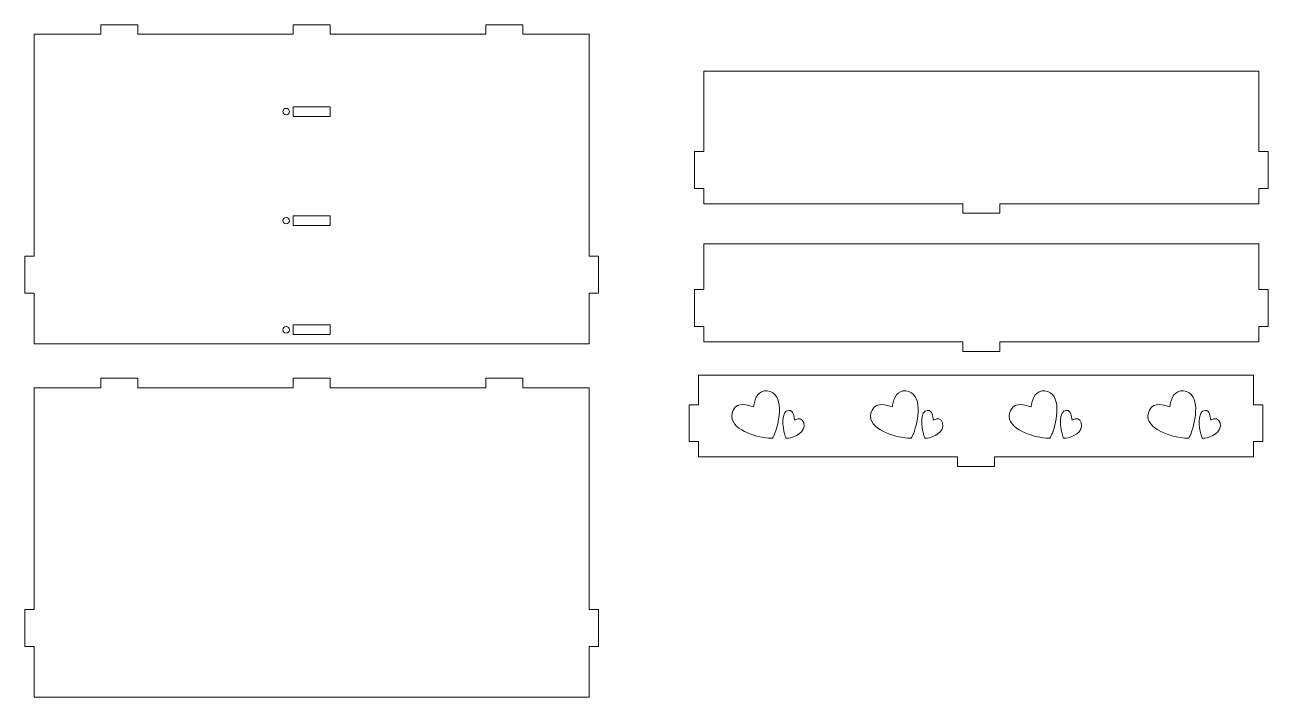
# Model space of a CAD drawing. Header units: inches. Extents: x -27.3 to 18.2, y -33.1 to 6.1.
# Drawn here: x -8.28 to 18.19, y -28.65 to -14.33 of the extents above; entities that cross this region are included whole.
import ezdxf

# ---------------------------------------------------------------- set-up
doc = ezdxf.new("R2010")
doc.units = ezdxf.units.IN
doc.header["$MEASUREMENT"] = 0
doc.layers.add('Layer 1', color=7, linetype='Continuous')

msp = doc.modelspace()

# ---------------------------------------------------------------- linework, layer by layer
at = {"layer": 'Layer 1', "color": 250, "lineweight": 18}
for points, knots in [([(-2.566, -14.535), (-2.566, -14.535), (-2.566, -14.334), (-2.566, -14.334), (-2.566, -14.334), (-2.566, -14.334), (-1.778, -14.334), (-1.778, -14.334), (-1.778, -14.334), (-1.778, -14.334), (-1.778, -14.535), (-1.778, -14.535), (-1.778, -14.535), (-1.778, -14.535), (1.532, -14.535), (1.532, -14.535), (1.532, -14.535), (1.532, -14.535), (1.532, -14.334), (1.532, -14.334), (1.532, -14.334), (1.532, -14.334), (2.319, -14.334), (2.319, -14.334), (2.319, -14.334), (2.319, -14.334), (2.319, -14.535), (2.319, -14.535), (2.319, -14.535), (2.319, -14.535), (3.734, -14.535), (3.734, -14.535), (3.734, -14.535), (3.734, -14.535), (3.734, -19.262), (3.734, -19.262), (3.734, -19.262), (3.734, -19.262), (3.934, -19.262), (3.934, -19.262), (3.934, -19.262), (3.934, -19.262), (3.934, -20.049), (3.934, -20.049), (3.934, -20.049), (3.934, -20.049), (3.734, -20.049), (3.734, -20.049), (3.734, -20.049), (3.734, -20.049), (3.734, -21.126), (3.734, -21.126), (3.734, -21.126), (-0.203, -21.126), (-4.14, -21.126), (-8.077, -21.126), (-8.077, -21.126), (-8.077, -21.126), (-8.077, -20.049), (-8.077, -20.049), (-8.077, -20.049), (-8.077, -20.049), (-8.278, -20.049), (-8.278, -20.049), (-8.278, -20.049), (-8.278, -20.049), (-8.278, -19.262), (-8.278, -19.262), (-8.278, -19.262), (-8.278, -19.262), (-8.077, -19.262), (-8.077, -19.262), (-8.077, -19.262), (-8.077, -19.262), (-8.077, -14.535), (-8.077, -14.535), (-8.077, -14.535), (-8.077, -14.535), (-6.663, -14.535), (-6.663, -14.535), (-6.663, -14.535), (-6.663, -14.535), (-6.663, -14.334), (-6.663, -14.334), (-6.663, -14.334), (-6.663, -14.334), (-5.875, -14.334), (-5.875, -14.334), (-5.875, -14.334), (-5.875, -14.334), (-5.875, -14.535), (-5.875, -14.535), (-5.875, -14.535), (-5.875, -14.535), (-2.566, -14.535), (-2.566, -14.535)], [0, 0, 0, 0, 0.04, 0.04, 0.04, 0.04, 0.08, 0.08, 0.08, 0.08, 0.12, 0.12, 0.12, 0.12, 0.16, 0.16, 0.16, 0.16, 0.2, 0.2, 0.2, 0.2, 0.24, 0.24, 0.24, 0.24, 0.28, 0.28, 0.28, 0.28, 0.32, 0.32, 0.32, 0.32, 0.36, 0.36, 0.36, 0.36, 0.4, 0.4, 0.4, 0.4, 0.44, 0.44, 0.44, 0.44, 0.48, 0.48, 0.48, 0.48, 0.52, 0.52, 0.52, 0.52, 0.56, 0.56, 0.56, 0.56, 0.6, 0.6, 0.6, 0.6, 0.64, 0.64, 0.64, 0.64, 0.68, 0.68, 0.68, 0.68, 0.72, 0.72, 0.72, 0.72, 0.76, 0.76, 0.76, 0.76, 0.8, 0.8, 0.8, 0.8, 0.84, 0.84, 0.84, 0.84, 0.88, 0.88, 0.88, 0.88, 0.92, 0.92, 0.92, 0.92, 1, 1, 1, 1]), ([(6.176, -18.143), (6.176, -18.143), (11.688, -18.143), (11.688, -18.143), (11.688, -18.143), (11.688, -18.143), (11.688, -18.348), (11.688, -18.348), (11.688, -18.348), (11.688, -18.348), (12.475, -18.348), (12.475, -18.348), (12.475, -18.348), (12.475, -18.348), (12.475, -18.143), (12.475, -18.143), (12.475, -18.143), (12.475, -18.143), (17.987, -18.143), (17.987, -18.143), (17.987, -18.143), (17.987, -18.143), (17.987, -17.82), (17.987, -17.82), (17.987, -17.82), (17.987, -17.82), (18.188, -17.82), (18.188, -17.82), (18.188, -17.82), (18.188, -17.82), (18.188, -17.032), (18.188, -17.032), (18.188, -17.032), (18.188, -17.032), (17.987, -17.032), (17.987, -17.032), (17.987, -17.032), (17.987, -17.032), (17.987, -15.318), (17.987, -15.318), (17.987, -15.318), (17.987, -15.318), (6.176, -15.318), (6.176, -15.318), (6.176, -15.318), (6.176, -15.318), (6.176, -17.031), (6.176, -17.031), (6.176, -17.031), (6.176, -17.031), (5.975, -17.031), (5.975, -17.031), (5.975, -17.031), (5.975, -17.031), (5.975, -17.818), (5.975, -17.818), (5.975, -17.818), (5.975, -17.818), (6.176, -17.818), (6.176, -17.818), (6.176, -17.818), (6.176, -17.818), (6.176, -18.143), (6.176, -18.143)], [0, 0, 0, 0, 0.058824, 0.058824, 0.058824, 0.058824, 0.117647, 0.117647, 0.117647, 0.117647, 0.176471, 0.176471, 0.176471, 0.176471, 0.235294, 0.235294, 0.235294, 0.235294, 0.294118, 0.294118, 0.294118, 0.294118, 0.352941, 0.352941, 0.352941, 0.352941, 0.411765, 0.411765, 0.411765, 0.411765, 0.470588, 0.470588, 0.470588, 0.470588, 0.529412, 0.529412, 0.529412, 0.529412, 0.588235, 0.588235, 0.588235, 0.588235, 0.647059, 0.647059, 0.647059, 0.647059, 0.705882, 0.705882, 0.705882, 0.705882, 0.764706, 0.764706, 0.764706, 0.764706, 0.823529, 0.823529, 0.823529, 0.823529, 0.882353, 0.882353, 0.882353, 0.882353, 1, 1, 1, 1]), ([(-2.716, -16.113), (-2.678, -16.113), (-2.647, -16.144), (-2.647, -16.182), (-2.647, -16.182), (-2.647, -16.22), (-2.678, -16.251), (-2.716, -16.251), (-2.716, -16.251), (-2.754, -16.251), (-2.785, -16.22), (-2.785, -16.182), (-2.785, -16.182), (-2.785, -16.144), (-2.754, -16.113), (-2.716, -16.113)], [0, 0, 0, 0, 0.2, 0.2, 0.2, 0.2, 0.4, 0.4, 0.4, 0.4, 0.6, 0.6, 0.6, 0.6, 1, 1, 1, 1]), ([(-2.566, -16.081), (-2.566, -16.081), (-2.566, -16.286), (-2.566, -16.286), (-2.566, -16.286), (-2.566, -16.286), (-1.778, -16.286), (-1.778, -16.286), (-1.778, -16.286), (-1.778, -16.286), (-1.778, -16.081), (-1.778, -16.081), (-1.778, -16.081), (-1.778, -16.081), (-2.566, -16.081), (-2.566, -16.081)], [0, 0, 0, 0, 0.2, 0.2, 0.2, 0.2, 0.4, 0.4, 0.4, 0.4, 0.6, 0.6, 0.6, 0.6, 1, 1, 1, 1]), ([(-2.716, -18.436), (-2.678, -18.436), (-2.647, -18.467), (-2.647, -18.505), (-2.647, -18.505), (-2.647, -18.543), (-2.678, -18.574), (-2.716, -18.574), (-2.716, -18.574), (-2.754, -18.574), (-2.785, -18.543), (-2.785, -18.505), (-2.785, -18.505), (-2.785, -18.467), (-2.754, -18.436), (-2.716, -18.436)], [0, 0, 0, 0, 0.2, 0.2, 0.2, 0.2, 0.4, 0.4, 0.4, 0.4, 0.6, 0.6, 0.6, 0.6, 1, 1, 1, 1]), ([(-2.566, -18.403), (-2.566, -18.403), (-2.566, -18.607), (-2.566, -18.607), (-2.566, -18.607), (-2.566, -18.607), (-1.778, -18.607), (-1.778, -18.607), (-1.778, -18.607), (-1.778, -18.607), (-1.778, -18.403), (-1.778, -18.403), (-1.778, -18.403), (-1.778, -18.403), (-2.566, -18.403), (-2.566, -18.403)], [0, 0, 0, 0, 0.2, 0.2, 0.2, 0.2, 0.4, 0.4, 0.4, 0.4, 0.6, 0.6, 0.6, 0.6, 1, 1, 1, 1]), ([(6.176, -21.086), (6.176, -21.086), (11.688, -21.086), (11.688, -21.086), (11.688, -21.086), (11.688, -21.086), (11.688, -21.291), (11.688, -21.291), (11.688, -21.291), (11.688, -21.291), (12.475, -21.291), (12.475, -21.291), (12.475, -21.291), (12.475, -21.291), (12.475, -21.086), (12.475, -21.086), (12.475, -21.086), (12.475, -21.086), (17.987, -21.086), (17.987, -21.086), (17.987, -21.086), (17.987, -21.086), (17.987, -20.761), (17.987, -20.761), (17.987, -20.761), (17.987, -20.761), (18.188, -20.761), (18.188, -20.761), (18.188, -20.761), (18.188, -20.761), (18.188, -19.974), (18.188, -19.974), (18.188, -19.974), (18.188, -19.974), (17.987, -19.974), (17.987, -19.974), (17.987, -19.974), (17.987, -19.974), (17.987, -18.997), (17.987, -18.997), (17.987, -18.997), (17.987, -18.997), (6.176, -18.997), (6.176, -18.997), (6.176, -18.997), (6.176, -18.997), (6.176, -19.974), (6.176, -19.974), (6.176, -19.974), (6.176, -19.974), (5.975, -19.974), (5.975, -19.974), (5.975, -19.974), (5.975, -19.974), (5.975, -20.761), (5.975, -20.761), (5.975, -20.761), (5.975, -20.761), (6.176, -20.761), (6.176, -20.761), (6.176, -20.761), (6.176, -20.761), (6.176, -21.086), (6.176, -21.086)], [0, 0, 0, 0, 0.058824, 0.058824, 0.058824, 0.058824, 0.117647, 0.117647, 0.117647, 0.117647, 0.176471, 0.176471, 0.176471, 0.176471, 0.235294, 0.235294, 0.235294, 0.235294, 0.294118, 0.294118, 0.294118, 0.294118, 0.352941, 0.352941, 0.352941, 0.352941, 0.411765, 0.411765, 0.411765, 0.411765, 0.470588, 0.470588, 0.470588, 0.470588, 0.529412, 0.529412, 0.529412, 0.529412, 0.588235, 0.588235, 0.588235, 0.588235, 0.647059, 0.647059, 0.647059, 0.647059, 0.705882, 0.705882, 0.705882, 0.705882, 0.764706, 0.764706, 0.764706, 0.764706, 0.823529, 0.823529, 0.823529, 0.823529, 0.882353, 0.882353, 0.882353, 0.882353, 1, 1, 1, 1]), ([(-2.716, -20.76), (-2.678, -20.76), (-2.647, -20.791), (-2.647, -20.829), (-2.647, -20.829), (-2.647, -20.867), (-2.678, -20.898), (-2.716, -20.898), (-2.716, -20.898), (-2.754, -20.898), (-2.785, -20.867), (-2.785, -20.829), (-2.785, -20.829), (-2.785, -20.791), (-2.754, -20.76), (-2.716, -20.76)], [0, 0, 0, 0, 0.2, 0.2, 0.2, 0.2, 0.4, 0.4, 0.4, 0.4, 0.6, 0.6, 0.6, 0.6, 1, 1, 1, 1]), ([(-2.566, -20.724), (-2.566, -20.724), (-2.566, -20.929), (-2.566, -20.929), (-2.566, -20.929), (-2.566, -20.929), (-1.778, -20.929), (-1.778, -20.929), (-1.778, -20.929), (-1.778, -20.929), (-1.778, -20.724), (-1.778, -20.724), (-1.778, -20.724), (-1.778, -20.724), (-2.566, -20.724), (-2.566, -20.724)], [0, 0, 0, 0, 0.2, 0.2, 0.2, 0.2, 0.4, 0.4, 0.4, 0.4, 0.6, 0.6, 0.6, 0.6, 1, 1, 1, 1]), ([(-8.077, -22.063), (-8.077, -22.063), (-6.663, -22.063), (-6.663, -22.063), (-6.663, -22.063), (-6.663, -22.063), (-6.663, -21.862), (-6.663, -21.862), (-6.663, -21.862), (-6.663, -21.862), (-5.875, -21.862), (-5.875, -21.862), (-5.875, -21.862), (-5.875, -21.862), (-5.875, -22.063), (-5.875, -22.063), (-5.875, -22.063), (-5.875, -22.063), (-2.566, -22.063), (-2.566, -22.063), (-2.566, -22.063), (-2.566, -22.063), (-2.566, -21.862), (-2.566, -21.862), (-2.566, -21.862), (-2.566, -21.862), (-1.778, -21.862), (-1.778, -21.862), (-1.778, -21.862), (-1.778, -21.862), (-1.778, -22.063), (-1.778, -22.063), (-1.778, -22.063), (-1.778, -22.063), (1.532, -22.063), (1.532, -22.063), (1.532, -22.063), (1.532, -22.063), (1.532, -21.862), (1.532, -21.862), (1.532, -21.862), (1.532, -21.862), (2.319, -21.862), (2.319, -21.862), (2.319, -21.862), (2.319, -21.862), (2.319, -22.063), (2.319, -22.063), (2.319, -22.063), (2.319, -22.063), (3.734, -22.063), (3.734, -22.063), (3.734, -22.063), (3.734, -22.063), (3.734, -26.789), (3.734, -26.789), (3.734, -26.789), (3.734, -26.789), (3.934, -26.789), (3.934, -26.789), (3.934, -26.789), (3.934, -26.789), (3.934, -27.577), (3.934, -27.577), (3.934, -27.577), (3.934, -27.577), (3.734, -27.577), (3.734, -27.577), (3.734, -27.577), (3.734, -27.577), (3.734, -28.653), (3.734, -28.653), (3.734, -28.653), (-0.203, -28.653), (-4.14, -28.653), (-8.077, -28.653), (-8.077, -28.653), (-8.077, -28.653), (-8.077, -27.577), (-8.077, -27.577), (-8.077, -27.577), (-8.077, -27.577), (-8.278, -27.577), (-8.278, -27.577), (-8.278, -27.577), (-8.278, -27.577), (-8.278, -26.789), (-8.278, -26.789), (-8.278, -26.789), (-8.278, -26.789), (-8.077, -26.789), (-8.077, -26.789), (-8.077, -26.789), (-8.077, -26.789), (-8.077, -22.063), (-8.077, -22.063)], [0, 0, 0, 0, 0.04, 0.04, 0.04, 0.04, 0.08, 0.08, 0.08, 0.08, 0.12, 0.12, 0.12, 0.12, 0.16, 0.16, 0.16, 0.16, 0.2, 0.2, 0.2, 0.2, 0.24, 0.24, 0.24, 0.24, 0.28, 0.28, 0.28, 0.28, 0.32, 0.32, 0.32, 0.32, 0.36, 0.36, 0.36, 0.36, 0.4, 0.4, 0.4, 0.4, 0.44, 0.44, 0.44, 0.44, 0.48, 0.48, 0.48, 0.48, 0.52, 0.52, 0.52, 0.52, 0.56, 0.56, 0.56, 0.56, 0.6, 0.6, 0.6, 0.6, 0.64, 0.64, 0.64, 0.64, 0.68, 0.68, 0.68, 0.68, 0.72, 0.72, 0.72, 0.72, 0.76, 0.76, 0.76, 0.76, 0.8, 0.8, 0.8, 0.8, 0.84, 0.84, 0.84, 0.84, 0.88, 0.88, 0.88, 0.88, 0.92, 0.92, 0.92, 0.92, 1, 1, 1, 1]), ([(11.576, -23.536), (11.576, -23.536), (11.576, -23.741), (11.576, -23.741), (11.576, -23.741), (11.576, -23.741), (12.364, -23.741), (12.364, -23.741), (12.364, -23.741), (12.364, -23.741), (12.364, -23.536), (12.364, -23.536), (12.364, -23.536), (12.364, -23.536), (17.876, -23.536), (17.876, -23.536), (17.876, -23.536), (17.876, -23.536), (17.876, -23.211), (17.876, -23.211), (17.876, -23.211), (17.876, -23.211), (18.076, -23.211), (18.076, -23.211), (18.076, -23.211), (18.076, -23.211), (18.076, -22.424), (18.076, -22.424), (18.076, -22.424), (18.076, -22.424), (17.876, -22.424), (17.876, -22.424), (17.876, -22.424), (17.876, -22.424), (17.876, -21.795), (17.876, -21.795), (17.876, -21.795), (17.876, -21.795), (6.065, -21.795), (6.065, -21.795), (6.065, -21.795), (6.065, -21.795), (6.065, -22.424), (6.065, -22.424), (6.065, -22.424), (6.065, -22.424), (5.864, -22.424), (5.864, -22.424), (5.864, -22.424), (5.864, -22.424), (5.864, -23.211), (5.864, -23.211), (5.864, -23.211), (5.864, -23.211), (6.065, -23.211), (6.065, -23.211), (6.065, -23.211), (6.065, -23.211), (6.065, -23.536), (6.065, -23.536), (6.065, -23.536), (6.065, -23.536), (11.576, -23.536), (11.576, -23.536)], [0, 0, 0, 0, 0.058824, 0.058824, 0.058824, 0.058824, 0.117647, 0.117647, 0.117647, 0.117647, 0.176471, 0.176471, 0.176471, 0.176471, 0.235294, 0.235294, 0.235294, 0.235294, 0.294118, 0.294118, 0.294118, 0.294118, 0.352941, 0.352941, 0.352941, 0.352941, 0.411765, 0.411765, 0.411765, 0.411765, 0.470588, 0.470588, 0.470588, 0.470588, 0.529412, 0.529412, 0.529412, 0.529412, 0.588235, 0.588235, 0.588235, 0.588235, 0.647059, 0.647059, 0.647059, 0.647059, 0.705882, 0.705882, 0.705882, 0.705882, 0.764706, 0.764706, 0.764706, 0.764706, 0.823529, 0.823529, 0.823529, 0.823529, 0.882353, 0.882353, 0.882353, 0.882353, 1, 1, 1, 1]), ([(6.803, -22.54), (6.901, -22.344), (7.107, -22.447), (7.233, -22.471), (7.233, -22.471), (7.239, -22.461), (7.239, -22.444), (7.241, -22.432), (7.241, -22.432), (7.261, -22.284), (7.344, -22.109), (7.522, -22.129), (7.522, -22.129), (7.907, -22.173), (7.78, -22.793), (7.688, -23.032), (7.688, -23.032), (7.682, -23.047), (7.647, -23.126), (7.636, -23.14), (7.636, -23.14), (7.622, -23.144), (7.49, -23.128), (7.466, -23.125), (7.466, -23.125), (7.245, -23.098), (6.616, -22.911), (6.803, -22.54)], [0, 0, 0, 0, 0.125, 0.125, 0.125, 0.125, 0.25, 0.25, 0.25, 0.25, 0.375, 0.375, 0.375, 0.375, 0.5, 0.5, 0.5, 0.5, 0.625, 0.625, 0.625, 0.625, 0.75, 0.75, 0.75, 0.75, 1, 1, 1, 1]), ([(9.756, -22.54), (9.855, -22.344), (10.061, -22.447), (10.187, -22.471), (10.187, -22.471), (10.193, -22.461), (10.193, -22.444), (10.194, -22.432), (10.194, -22.432), (10.215, -22.284), (10.298, -22.109), (10.475, -22.129), (10.475, -22.129), (10.861, -22.173), (10.734, -22.793), (10.642, -23.032), (10.642, -23.032), (10.636, -23.047), (10.601, -23.126), (10.59, -23.14), (10.59, -23.14), (10.576, -23.144), (10.443, -23.128), (10.42, -23.125), (10.42, -23.125), (10.199, -23.098), (9.57, -22.911), (9.756, -22.54)], [0, 0, 0, 0, 0.125, 0.125, 0.125, 0.125, 0.25, 0.25, 0.25, 0.25, 0.375, 0.375, 0.375, 0.375, 0.5, 0.5, 0.5, 0.5, 0.625, 0.625, 0.625, 0.625, 0.75, 0.75, 0.75, 0.75, 1, 1, 1, 1]), ([(12.71, -22.54), (12.809, -22.344), (13.014, -22.447), (13.14, -22.471), (13.14, -22.471), (13.147, -22.461), (13.146, -22.444), (13.148, -22.432), (13.148, -22.432), (13.168, -22.284), (13.252, -22.109), (13.429, -22.129), (13.429, -22.129), (13.815, -22.173), (13.688, -22.793), (13.595, -23.032), (13.595, -23.032), (13.59, -23.047), (13.555, -23.126), (13.543, -23.14), (13.543, -23.14), (13.529, -23.144), (13.397, -23.128), (13.373, -23.125), (13.373, -23.125), (13.152, -23.098), (12.523, -22.911), (12.71, -22.54)], [0, 0, 0, 0, 0.125, 0.125, 0.125, 0.125, 0.25, 0.25, 0.25, 0.25, 0.375, 0.375, 0.375, 0.375, 0.5, 0.5, 0.5, 0.5, 0.625, 0.625, 0.625, 0.625, 0.75, 0.75, 0.75, 0.75, 1, 1, 1, 1]), ([(15.664, -22.54), (15.762, -22.344), (15.968, -22.447), (16.094, -22.471), (16.094, -22.471), (16.1, -22.461), (16.1, -22.444), (16.102, -22.432), (16.102, -22.432), (16.122, -22.284), (16.206, -22.109), (16.383, -22.129), (16.383, -22.129), (16.768, -22.173), (16.642, -22.793), (16.549, -23.032), (16.549, -23.032), (16.543, -23.047), (16.508, -23.126), (16.497, -23.14), (16.497, -23.14), (16.483, -23.144), (16.351, -23.128), (16.327, -23.125), (16.327, -23.125), (16.106, -23.098), (15.477, -22.911), (15.664, -22.54)], [0, 0, 0, 0, 0.125, 0.125, 0.125, 0.125, 0.25, 0.25, 0.25, 0.25, 0.375, 0.375, 0.375, 0.375, 0.5, 0.5, 0.5, 0.5, 0.625, 0.625, 0.625, 0.625, 0.75, 0.75, 0.75, 0.75, 1, 1, 1, 1]), ([(7.99, -22.545), (8.088, -22.544), (8.09, -22.679), (8.106, -22.751), (8.106, -22.751), (8.111, -22.751), (8.118, -22.746), (8.123, -22.744), (8.123, -22.744), (8.186, -22.715), (8.273, -22.711), (8.302, -22.809), (8.302, -22.809), (8.363, -23.021), (8.091, -23.122), (7.977, -23.138), (7.977, -23.138), (7.97, -23.139), (7.931, -23.142), (7.923, -23.14), (7.923, -23.14), (7.919, -23.134), (7.898, -23.061), (7.894, -23.048), (7.894, -23.048), (7.859, -22.925), (7.804, -22.548), (7.99, -22.545)], [0, 0, 0, 0, 0.125, 0.125, 0.125, 0.125, 0.25, 0.25, 0.25, 0.25, 0.375, 0.375, 0.375, 0.375, 0.5, 0.5, 0.5, 0.5, 0.625, 0.625, 0.625, 0.625, 0.75, 0.75, 0.75, 0.75, 1, 1, 1, 1]), ([(10.944, -22.545), (11.042, -22.544), (11.043, -22.679), (11.06, -22.751), (11.06, -22.751), (11.065, -22.751), (11.072, -22.746), (11.077, -22.744), (11.077, -22.744), (11.14, -22.715), (11.227, -22.711), (11.255, -22.809), (11.255, -22.809), (11.317, -23.021), (11.044, -23.122), (10.93, -23.138), (10.93, -23.138), (10.923, -23.139), (10.885, -23.142), (10.877, -23.14), (10.877, -23.14), (10.872, -23.134), (10.852, -23.061), (10.848, -23.048), (10.848, -23.048), (10.813, -22.925), (10.758, -22.548), (10.944, -22.545)], [0, 0, 0, 0, 0.125, 0.125, 0.125, 0.125, 0.25, 0.25, 0.25, 0.25, 0.375, 0.375, 0.375, 0.375, 0.5, 0.5, 0.5, 0.5, 0.625, 0.625, 0.625, 0.625, 0.75, 0.75, 0.75, 0.75, 1, 1, 1, 1]), ([(13.898, -22.545), (13.996, -22.544), (13.997, -22.679), (14.014, -22.751), (14.014, -22.751), (14.019, -22.751), (14.026, -22.746), (14.031, -22.744), (14.031, -22.744), (14.094, -22.715), (14.181, -22.711), (14.209, -22.809), (14.209, -22.809), (14.271, -23.021), (13.998, -23.122), (13.884, -23.138), (13.884, -23.138), (13.877, -23.139), (13.838, -23.142), (13.83, -23.14), (13.83, -23.14), (13.826, -23.134), (13.805, -23.061), (13.802, -23.048), (13.802, -23.048), (13.767, -22.925), (13.712, -22.548), (13.898, -22.545)], [0, 0, 0, 0, 0.125, 0.125, 0.125, 0.125, 0.25, 0.25, 0.25, 0.25, 0.375, 0.375, 0.375, 0.375, 0.5, 0.5, 0.5, 0.5, 0.625, 0.625, 0.625, 0.625, 0.75, 0.75, 0.75, 0.75, 1, 1, 1, 1]), ([(16.851, -22.545), (16.949, -22.544), (16.951, -22.679), (16.967, -22.751), (16.967, -22.751), (16.972, -22.751), (16.979, -22.746), (16.985, -22.744), (16.985, -22.744), (17.047, -22.715), (17.134, -22.711), (17.163, -22.809), (17.163, -22.809), (17.225, -23.021), (16.952, -23.122), (16.838, -23.138), (16.838, -23.138), (16.831, -23.139), (16.792, -23.142), (16.784, -23.14), (16.784, -23.14), (16.78, -23.134), (16.759, -23.061), (16.755, -23.048), (16.755, -23.048), (16.72, -22.925), (16.666, -22.548), (16.851, -22.545)], [0, 0, 0, 0, 0.125, 0.125, 0.125, 0.125, 0.25, 0.25, 0.25, 0.25, 0.375, 0.375, 0.375, 0.375, 0.5, 0.5, 0.5, 0.5, 0.625, 0.625, 0.625, 0.625, 0.75, 0.75, 0.75, 0.75, 1, 1, 1, 1])]:
    msp.add_open_spline(points, degree=3, knots=knots, dxfattribs=at)

doc.saveas('drawing.dxf')
